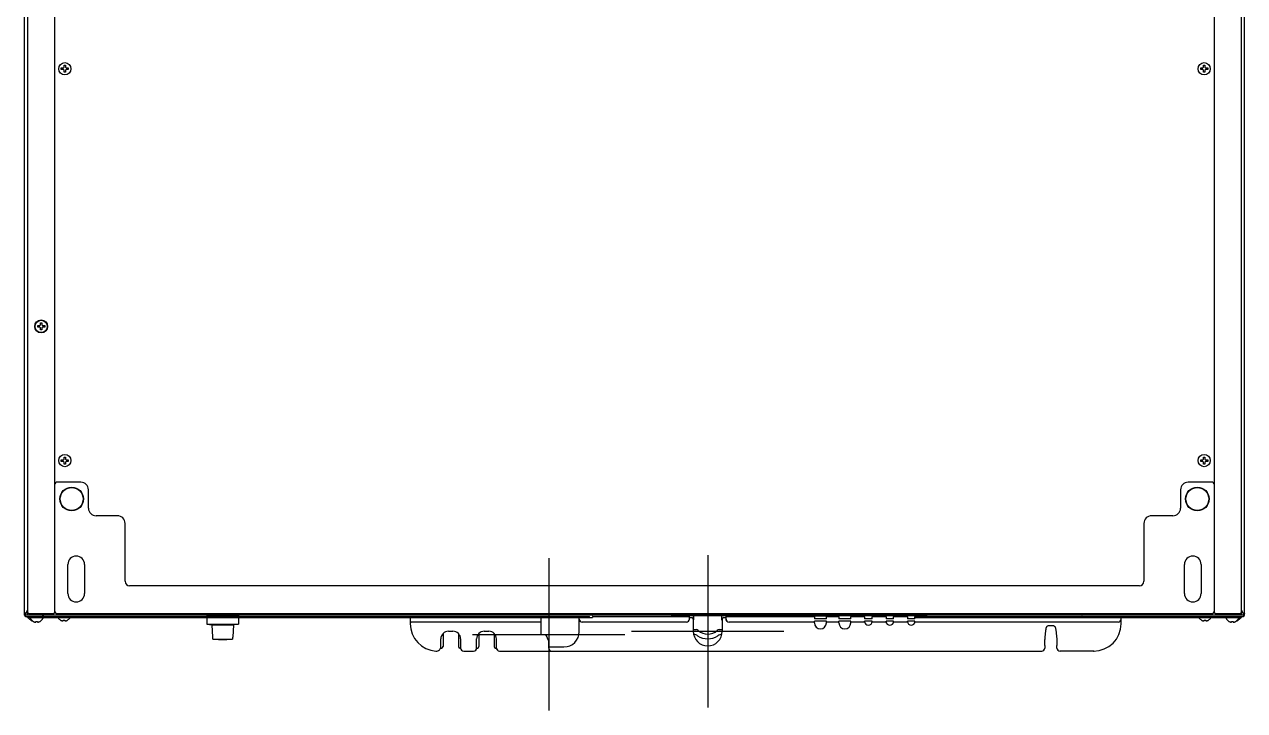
# Model space of a CAD drawing. Header units: millimetres. Extents: x 1025 to 6152, y 3757 to 7264.
# Drawn here: x 3914 to 4714, y 6364 to 6814 of the extents above; entities that cross this region are included whole.
import ezdxf

# ---------------------------------------------------------------- set-up
doc = ezdxf.new("R2010")
doc.units = ezdxf.units.MM
doc.header["$LTSCALE"] = 346.5
doc.layers.get('0').update_dxf_attribs({"linetype": 'CONTINUOUS'})

msp = doc.modelspace()

# ---------------------------------------------------------------- linework, layer by layer
at = {"color": 7, "linetype": 'Continuous'}
for p, q in [((3913.96, 6426.5), (3913.96, 7122.13)), ((4713.96, 6426.4), (4713.96, 7122.13)), ((3915.96, 7096.6), (3915.96, 6428.6)), ((3933.96, 6428.6), (3933.96, 7096.6)), ((4693.96, 7096.6), (4693.96, 6428.6)), ((4711.96, 6428.6), (4711.96, 7096.6)), ((3938.16, 6784.3), (3938.16, 6785.3)), ((3938.16, 6785.3), (3939.46, 6785.3)), ((3939.46, 6784.3), (3938.16, 6784.3)), ((3939.46, 6785.3), (3939.96, 6785.8)), ((3939.96, 6783.8), (3939.46, 6784.3)), ((3939.96, 6785.8), (3939.96, 6787.1)), ((3939.96, 6787.1), (3940.96, 6787.1)), ((3940.96, 6787.1), (3940.96, 6785.8)), ((3940.96, 6785.8), (3941.46, 6785.3)), ((3941.46, 6784.3), (3940.96, 6783.8)), ((3941.46, 6785.3), (3942.76, 6785.3)), ((3942.76, 6784.3), (3941.46, 6784.3)), ((3942.76, 6785.3), (3942.76, 6784.3)), ((4685.16, 6785.3), (4686.46, 6785.3)), ((4685.16, 6784.3), (4685.16, 6785.3)), ((4686.46, 6784.3), (4685.16, 6784.3)), ((4686.46, 6785.3), (4686.96, 6785.8)), ((4686.96, 6783.8), (4686.46, 6784.3)), ((4686.96, 6787.1), (4687.96, 6787.1)), ((4686.96, 6785.8), (4686.96, 6787.1)), ((4687.96, 6787.1), (4687.96, 6785.8)), ((4687.96, 6785.8), (4688.46, 6785.3)), ((4688.46, 6784.3), (4687.96, 6783.8)), ((4688.46, 6785.3), (4689.76, 6785.3)), ((4689.76, 6784.3), (4688.46, 6784.3)), ((4689.76, 6785.3), (4689.76, 6784.3)), ((3939.96, 6782.5), (3939.96, 6783.8)), ((3940.96, 6782.5), (3939.96, 6782.5)), ((3940.96, 6783.8), (3940.96, 6782.5)), ((4686.96, 6782.5), (4686.96, 6783.8)), ((4687.96, 6782.5), (4686.96, 6782.5)), ((4687.96, 6783.8), (4687.96, 6782.5)), ((3922.66, 6615.3), (3922.66, 6616.3)), ((3922.66, 6616.3), (3923.96, 6616.3)), ((3923.96, 6616.3), (3924.46, 6616.8)), ((3924.46, 6616.8), (3924.46, 6618.1)), ((3924.46, 6618.1), (3925.46, 6618.1)), ((3925.46, 6618.1), (3925.46, 6616.8)), ((3925.46, 6616.8), (3925.96, 6616.3)), ((3925.96, 6616.3), (3927.26, 6616.3)), ((3927.26, 6616.3), (3927.26, 6615.3)), ((3923.96, 6615.3), (3922.66, 6615.3)), ((3924.46, 6614.8), (3923.96, 6615.3)), ((3924.46, 6613.5), (3924.46, 6614.8)), ((3925.46, 6613.5), (3924.46, 6613.5)), ((3925.96, 6615.3), (3925.46, 6614.8)), ((3925.46, 6614.8), (3925.46, 6613.5)), ((3927.26, 6615.3), (3925.96, 6615.3)), ((3938.16, 6527.3), (3938.16, 6528.3)), ((3938.16, 6528.3), (3939.46, 6528.3)), ((3939.46, 6528.3), (3939.96, 6528.8)), ((3939.96, 6528.8), (3939.96, 6530.1)), ((3939.96, 6530.1), (3940.96, 6530.1)), ((3940.96, 6530.1), (3940.96, 6528.8)), ((3940.96, 6528.8), (3941.46, 6528.3)), ((3941.46, 6528.3), (3942.76, 6528.3)), ((3942.76, 6528.3), (3942.76, 6527.3)), ((4685.16, 6528.3), (4686.46, 6528.3)), ((4685.16, 6527.3), (4685.16, 6528.3)), ((4686.46, 6528.3), (4686.96, 6528.8)), ((4686.96, 6530.1), (4687.96, 6530.1)), ((4686.96, 6528.8), (4686.96, 6530.1)), ((4687.96, 6530.1), (4687.96, 6528.8)), ((4687.96, 6528.8), (4688.46, 6528.3)), ((4688.46, 6528.3), (4689.76, 6528.3)), ((4689.76, 6528.3), (4689.76, 6527.3)), ((3939.46, 6527.3), (3938.16, 6527.3)), ((3939.96, 6526.8), (3939.46, 6527.3)), ((3939.96, 6525.5), (3939.96, 6526.8)), ((3940.96, 6525.5), (3939.96, 6525.5)), ((3941.46, 6527.3), (3940.96, 6526.8)), ((3940.96, 6526.8), (3940.96, 6525.5)), ((3942.76, 6527.3), (3941.46, 6527.3)), ((4686.46, 6527.3), (4685.16, 6527.3)), ((4686.96, 6526.8), (4686.46, 6527.3)), ((4686.96, 6525.5), (4686.96, 6526.8)), ((4687.96, 6525.5), (4686.96, 6525.5)), ((4688.46, 6527.3), (4687.96, 6526.8)), ((4687.96, 6526.8), (4687.96, 6525.5)), ((4689.76, 6527.3), (4688.46, 6527.3)), ((3950.96, 6513.6), (3934.96, 6513.6)), ((4692.96, 6513.6), (4676.96, 6513.6)), ((3955.96, 6496.6), (3955.96, 6508.6)), ((4671.96, 6508.6), (4671.96, 6496.6)), ((3974.96, 6491.6), (3960.96, 6491.6)), ((4666.96, 6491.6), (4652.96, 6491.6)), ((3979.96, 6448.6), (3979.96, 6486.6)), ((4647.96, 6486.6), (4647.96, 6448.6)), ((3942.46, 6440.6), (3942.46, 6459.6)), ((3953.46, 6459.6), (3953.46, 6440.6)), ((4674.46, 6440.6), (4674.46, 6459.6)), ((4685.46, 6459.6), (4685.46, 6440.6)), ((4644.96, 6445.6), (3982.96, 6445.6)), ((3914.86, 6427.79), (3914.76, 6427.76)), ((3914.76, 6426.5), (3914.76, 6427.38)), ((3915.96, 6429.69), (3914.86, 6427.79)), ((3915.96, 6426.4), (3914.86, 6426.4)), ((3914.86, 6425.6), (4284.41, 6425.6)), ((3915.96, 6426.4), (3915.96, 6428.6)), ((4711.96, 6426.4), (3915.96, 6426.4)), ((3915.96, 6424.8), (3915.96, 6425.6)), ((3915.96, 6424.8), (4167.51, 6424.8)), ((3916.96, 6427.6), (3932.96, 6427.6)), ((3917.96, 6424.4), (3917.96, 6424.2)), ((3925.96, 6425.6), (3925.96, 6426.4)), ((3925.96, 6424.4), (3925.96, 6424.2)), ((3926.46, 6425.64), (3926.46, 6426.4)), ((3933.96, 6424.8), (3933.96, 6425.6)), ((3934.96, 6427.6), (4692.96, 6427.6)), ((3945.96, 6424.8), (3945.96, 6425.6)), ((4033.63, 6426.2), (4054.29, 6426.2)), ((4033.63, 6426.2), (4033.63, 6425.6)), ((4033.63, 6424.8), (4033.63, 6420.6)), ((4038.96, 6426.4), (4038.96, 6426.2)), ((4048.96, 6426.4), (4048.96, 6426.2)), ((4054.29, 6426.2), (4054.29, 6425.6)), ((4054.29, 6424.8), (4054.29, 6420.6)), ((4166.96, 6424.8), (4166.96, 6420.8)), ((4167.51, 6424.8), (4252.16, 6424.8)), ((4252.16, 6424.8), (4278.26, 6424.8)), ((4252.71, 6413.8), (4252.71, 6424.8)), ((4277.71, 6415.55), (4277.71, 6424.8)), ((4278.26, 6424.8), (4286.41, 6424.8)), ((4284.41, 6424.8), (4284.41, 6425.6)), ((4286.41, 6425.35), (4286.41, 6424.8)), ((4286.66, 6425.6), (4349.71, 6425.6)), ((4504.96, 6425.9), (4338.96, 6425.9)), ((4338.96, 6425.9), (4338.96, 6425.6)), ((4343.46, 6425.6), (4343.46, 6425.9)), ((4349.46, 6425.9), (4349.46, 6425.6)), ((4349.96, 6423.8), (4349.96, 6425.9)), ((4349.96, 6424.8), (4351.46, 6424.8)), ((4352.96, 6423.9), (4352.96, 6425.9)), ((4370.96, 6425.9), (4370.96, 6423.9)), ((4372.46, 6424.8), (4373.96, 6424.8)), ((4373.96, 6422.98), (4373.96, 6425.9)), ((4374.21, 6425.6), (4431.71, 6425.6)), ((4374.46, 6425.6), (4374.46, 6425.9)), ((4380.46, 6425.6), (4380.46, 6425.9)), ((4384.96, 6425.9), (4384.96, 6425.6)), ((4397.73, 6425.85), (4397.43, 6425.85)), ((4397.43, 6425.85), (4397.43, 6425.6)), ((4397.73, 6425.85), (4397.73, 6425.6)), ((4422.94, 6425.86), (4428.84, 6425.86)), ((4423.51, 6425.86), (4428.26, 6425.86)), ((4423.51, 6425.86), (4423.51, 6425.86)), ((4428.26, 6425.86), (4428.26, 6425.86)), ((4430.4, 6425.6), (4430.4, 6425.66)), ((4430.6, 6425.86), (4439.37, 6425.86)), ((4431.17, 6425.86), (4435.92, 6425.86)), ((4431.17, 6425.86), (4431.17, 6425.86)), ((4431.96, 6425.35), (4431.96, 6424.05)), ((4439.76, 6424.05), (4431.96, 6424.05)), ((4435.92, 6425.86), (4435.92, 6425.86)), ((4439.57, 6425.66), (4439.57, 6424.05)), ((4439.76, 6424.05), (4439.76, 6425.35)), ((4440.01, 6425.6), (4447.71, 6425.6)), ((4447.96, 6425.35), (4447.96, 6424.05)), ((4455.76, 6424.05), (4447.96, 6424.05)), ((4455.76, 6424.05), (4455.76, 6425.35)), ((4456.01, 6425.6), (4464.61, 6425.6)), ((4464.86, 6425.35), (4464.86, 6424.05)), ((4469.86, 6424.05), (4464.86, 6424.05)), ((4469.86, 6424.05), (4469.86, 6425.35)), ((4470.11, 6425.6), (4478.61, 6425.6)), ((4478.86, 6425.35), (4478.86, 6424.05)), ((4483.86, 6424.05), (4478.86, 6424.05)), ((4483.86, 6424.05), (4483.86, 6425.35)), ((4484.11, 6425.6), (4492.61, 6425.6)), ((4492.86, 6425.35), (4492.86, 6424.05)), ((4497.86, 6424.05), (4492.86, 6424.05)), ((4497.86, 6424.05), (4497.86, 6425.35)), ((4497.86, 6424.8), (4632.41, 6424.8)), ((4498.11, 6425.6), (4607.26, 6425.6)), ((4607.51, 6425.6), (4713.06, 6425.6)), ((4607.51, 6425.35), (4607.51, 6425.6)), ((4607.51, 6425.35), (4607.51, 6424.8)), ((4632.41, 6424.8), (4711.96, 6424.8)), ((4632.96, 6420.8), (4632.96, 6424.8)), ((4694.96, 6427.6), (4710.96, 6427.6)), ((4701.96, 6424.4), (4701.96, 6424.2)), ((4709.96, 6424.4), (4709.96, 6424.2)), ((4713.06, 6427.79), (4711.96, 6429.69)), ((4711.96, 6426.4), (4711.96, 6428.6)), ((4713.06, 6426.4), (4711.96, 6426.4)), ((4711.96, 6424.8), (4711.96, 6425.6)), ((4713.06, 6427.79), (4713.16, 6427.76)), ((4713.96, 6427.38), (4713.16, 6427.38)), ((4713.16, 6426.5), (4713.16, 6427.38)), ((4713.96, 6426.4), (4713.95, 6426.4)), ((3918.16, 6423.12), (3918.16, 6423.15)), ((3919.66, 6422.32), (3919.66, 6422.35)), ((3921.46, 6421.8), (3921.46, 6422.35)), ((3922.46, 6422.35), (3922.46, 6421.8)), ((3924.26, 6422.35), (3924.26, 6422.32)), ((3937.66, 6423.12), (3937.66, 6423.15)), ((3939.46, 6422.6), (3939.46, 6423.15)), ((3940.46, 6423.15), (3940.46, 6422.6)), ((3942.26, 6423.15), (3942.26, 6423.12)), ((4033.63, 6420.6), (4036.81, 6420.04)), ((4033.63, 6420.6), (4054.29, 6420.6)), ((4036.81, 6420.04), (4051.11, 6420.04)), ((4036.81, 6420.04), (4037.38, 6411.9)), ((4051.11, 6420.04), (4050.54, 6411.9)), ((4054.29, 6420.6), (4051.11, 6420.04)), ((4252.71, 6421.8), (4167.96, 6421.8)), ((4347.96, 6421.8), (4279.71, 6421.8)), ((4352.46, 6423.8), (4352.46, 6415.8)), ((4352.46, 6416.9), (4354.41, 6416.9)), ((4355.12, 6416.79), (4355.08, 6416.8)), ((4368.83, 6416.8), (4368.8, 6416.79)), ((4368.89, 6416.8), (4368.83, 6416.8)), ((4368.94, 6416.81), (4368.89, 6416.8)), ((4369.51, 6416.9), (4371.46, 6416.9)), ((4371.46, 6423.8), (4371.46, 6415.8)), ((4431.96, 6421.8), (4375.96, 6421.8)), ((4439.76, 6422.55), (4431.96, 6422.55)), ((4431.96, 6421.3), (4431.96, 6422.55)), ((4439.76, 6421.3), (4439.76, 6422.55)), ((4447.96, 6421.8), (4439.76, 6421.8)), ((4455.76, 6422.55), (4447.96, 6422.55)), ((4447.96, 6421.3), (4447.96, 6422.55)), ((4455.76, 6421.3), (4455.76, 6422.55)), ((4464.91, 6421.8), (4455.76, 6421.8)), ((4469.86, 6422.55), (4464.86, 6422.55)), ((4464.86, 6422.3), (4464.86, 6422.55)), ((4478.91, 6421.8), (4469.81, 6421.8)), ((4469.86, 6422.3), (4469.86, 6422.55)), ((4483.86, 6422.55), (4478.86, 6422.55)), ((4478.86, 6422.3), (4478.86, 6422.55)), ((4492.91, 6421.8), (4483.81, 6421.8)), ((4483.86, 6422.3), (4483.86, 6422.55)), ((4497.86, 6422.55), (4492.86, 6422.55)), ((4492.86, 6422.3), (4492.86, 6422.55)), ((4630.96, 6421.8), (4497.81, 6421.8)), ((4497.86, 6422.3), (4497.86, 6422.55)), ((4588.96, 6419.33), (4584.96, 6419.33)), ((4685.66, 6423.12), (4685.66, 6423.15)), ((4687.46, 6422.6), (4687.46, 6423.15)), ((4688.46, 6423.15), (4688.46, 6422.6)), ((4690.26, 6423.15), (4690.26, 6423.12)), ((4703.66, 6422.32), (4703.66, 6422.35)), ((4705.46, 6421.8), (4705.46, 6422.35)), ((4706.46, 6422.35), (4706.46, 6421.8)), ((4708.26, 6422.35), (4708.26, 6422.32)), ((4709.76, 6423.15), (4709.76, 6423.12)), ((4037.45, 6411.9), (4037.38, 6411.9)), ((4037.54, 6410.74), (4037.45, 6411.9)), ((4037.54, 6410.74), (4050.38, 6410.74)), ((4050.46, 6411.9), (4050.38, 6410.74)), ((4050.54, 6411.9), (4050.46, 6411.9)), ((4186.96, 6405.83), (4186.96, 6410.8)), ((4188.46, 6414.37), (4188.46, 6405.8)), ((4191.96, 6415.8), (4194.96, 6415.8)), ((4198.46, 6414.37), (4198.46, 6405.8)), ((4199.96, 6410.8), (4199.96, 6404.8)), ((4210.46, 6404.8), (4210.46, 6410.8)), ((4211.96, 6414.37), (4211.96, 6405.8)), ((4215.46, 6415.8), (4218.46, 6415.8)), ((4221.96, 6414.37), (4221.96, 6405.8)), ((4223.46, 6404.8), (4223.46, 6410.8)), ((4252.71, 6413.8), (4255.71, 6413.55)), ((4257.71, 6404.8), (4257.71, 6408.26)), ((4186.78, 6404.8), (4187.46, 6404.8)), ((4199.96, 6404.8), (4199.46, 6404.8)), ((4201.96, 6402.8), (4208.46, 6402.8)), ((4210.88, 6404.74), (4211.13, 6404.81)), ((4223.34, 6404.52), (4223.56, 6404.16)), ((4225.46, 6402.8), (4580.96, 6402.8)), ((4257.71, 6405.55), (4267.71, 6405.55)), ((4582.96, 6406.4), (4582.96, 6404.8)), ((4590.96, 6404.8), (4590.96, 6406.4)), ((4615.22, 6402.8), (4592.96, 6402.8))]:
    msp.add_line(p, q, dxfattribs=at)
at = {"color": 1}
for p, q in [((4361.96, 6465.8), (4361.96, 6365.8)), ((4311.96, 6415.8), (4411.96, 6415.8))]:
    msp.add_line(p, q, dxfattribs=at)
at = {"color": 4}
for p, q in [((4257.71, 6463.8), (4257.71, 6363.8)), ((4207.71, 6413.8), (4307.71, 6413.8))]:
    msp.add_line(p, q, dxfattribs=at)
at = {"color": 7, "linetype": 'Continuous'}
for points in [[(4355.08, 6416.8), (4355.03, 6416.8), (4354.98, 6416.81)], [(4582.96, 6406.4), (4582.96, 6407.01), (4582.97, 6407.63), (4582.99, 6408.27), (4583.01, 6408.92), (4583.05, 6409.59), (4583.08, 6410.25), (4583.12, 6410.89), (4583.17, 6411.53), (4583.21, 6412.15), (4583.26, 6412.75), (4583.32, 6413.33), (4583.37, 6413.89), (4583.42, 6414.44), (4583.48, 6414.99), (4583.55, 6415.54), (4583.61, 6416.08), (4583.69, 6416.62), (4583.77, 6417.12), (4583.85, 6417.58), (4583.93, 6417.99), (4584.01, 6418.29), (4584.09, 6418.53), (4584.21, 6418.78), (4584.37, 6419.02), (4584.61, 6419.22), (4584.9, 6419.33), (4584.96, 6419.33)], [(4588.96, 6419.33), (4589.2, 6419.29), (4589.43, 6419.15), (4589.58, 6418.97), (4589.69, 6418.78), (4589.76, 6418.61), (4589.83, 6418.41), (4589.9, 6418.13), (4589.97, 6417.79), (4590.05, 6417.4), (4590.12, 6416.96), (4590.2, 6416.5), (4590.26, 6416.03), (4590.33, 6415.58), (4590.38, 6415.15), (4590.43, 6414.75), (4590.48, 6414.35), (4590.52, 6413.95), (4590.57, 6413.51), (4590.62, 6413.03), (4590.66, 6412.53), (4590.7, 6412.03), (4590.75, 6411.5), (4590.79, 6410.96), (4590.82, 6410.42), (4590.86, 6409.86), (4590.88, 6409.31), (4590.91, 6408.77), (4590.93, 6408.24), (4590.94, 6407.74), (4590.95, 6407.25), (4590.96, 6406.78), (4590.96, 6406.4)], [(4210.35, 6404.15), (4210.55, 6404.49), (4210.88, 6404.74)], [(4222.79, 6404.81), (4222.99, 6404.75), (4223.34, 6404.52)]]:
    msp.add_lwpolyline(points, dxfattribs=at)
for centre, radius in [((3940.46, 6784.8), 4), ((4687.46, 6784.8), 4), ((3924.96, 6615.8), 4.25), ((3924.96, 6615.8), 4), ((3940.46, 6527.8), 4), ((4687.46, 6527.8), 4), ((3944.96, 6502.6), 7.75), ((3944.96, 6502.6), 7.49), ((4682.96, 6502.6), 7.75), ((4682.96, 6502.6), 7.49)]:
    msp.add_circle(centre, radius, dxfattribs=at)
for centre, radius, start, end in [((3934.96, 6512.6), 1, 90, 180), ((3950.96, 6508.6), 5, 0, 90), ((4676.96, 6508.6), 5, 90, 180), ((4692.96, 6512.6), 1, 0, 90), ((3960.96, 6496.6), 5, 180, 270), ((4666.96, 6496.6), 5, 270, 0), ((3974.96, 6486.6), 5, 0, 90), ((4652.96, 6486.6), 5, 90, 180), ((3947.96, 6459.6), 5.5, 0, 180), ((4679.96, 6459.6), 5.5, 0, 180), ((3982.96, 6448.6), 3, 180, 270), ((4644.96, 6448.6), 3, 270, 0), ((3947.96, 6440.6), 5.5, 180, 0), ((4679.96, 6440.6), 5.5, 180, 0), ((3914.86, 6426.5), 0.9, 180, 270), ((3914.86, 6426.5), 0.1, 180, 270), ((3916.96, 6428.6), 1, 180, 270), ((3920.66, 6427.22), 4.8, 210.30118, 238.62729), ((3918.36, 6424.4), 0.4, 150, 180), ((3918.36, 6424.2), 0.4, 180, 210.30118), ((3925.56, 6424.2), 0.4, 329.69882, 0), ((3932.96, 6428.6), 1, 270, 0), ((3934.96, 6428.6), 1, 180, 270), ((3940.16, 6427.22), 4.8, 210.30118, 238.62729), ((3939.76, 6427.22), 4.8, 301.37271, 329.69882), ((4286.66, 6425.35), 0.25, 90, 180), ((4338.96, 6426.9), 1, 210.59889, 270), ((4349.71, 6425.35), 0.25, 0, 90), ((4351.46, 6423.8), 1, 0, 90), ((4372.46, 6423.8), 1, 90, 180), ((4374.21, 6425.35), 0.25, 90, 180), ((4422.94, 6425.66), 0.2, 90, 180), ((4428.84, 6425.66), 0.2, 0, 90), ((4430.6, 6425.66), 0.2, 90, 180), ((4431.71, 6425.35), 0.25, 0, 90), ((4439.37, 6425.66), 0.2, 0, 90), ((4440.01, 6425.35), 0.25, 90, 180), ((4447.71, 6425.35), 0.25, 0, 90), ((4456.01, 6425.35), 0.25, 90, 180), ((4464.61, 6425.35), 0.25, 0, 90), ((4470.11, 6425.35), 0.25, 90, 180), ((4478.61, 6425.35), 0.25, 0, 90), ((4484.11, 6425.35), 0.25, 90, 180), ((4492.61, 6425.35), 0.25, 0, 90), ((4498.11, 6425.35), 0.25, 90, 180), ((4504.96, 6426.9), 1, 270, 329.40111), ((4607.26, 6425.35), 0.25, 0, 90), ((4688.16, 6427.22), 4.8, 210.30118, 238.62729), ((4687.76, 6427.22), 4.8, 301.37271, 329.69882), ((4692.96, 6428.6), 1, 270, 0), ((4694.96, 6428.6), 1, 180, 270), ((4702.36, 6424.2), 0.4, 180, 210.30118), ((4707.26, 6427.22), 4.8, 301.37271, 329.69882), ((4709.56, 6424.2), 0.4, 329.69882, 0), ((4709.56, 6424.4), 0.4, 0, 30), ((4710.96, 6428.6), 1, 270, 0), ((4713.06, 6426.5), 0.9, 270, 0), ((4713.06, 6426.5), 0.1, 270, 0), ((3922.16, 6426.42), 4.8, 210.30118, 238.62729), ((3920.65, 6427.2), 4.75, 238.46592, 241.0313), ((3920.64, 6427.2), 4.75, 241.03163, 241.99262), ((3920.64, 6427.2), 4.75, 241.99259, 243.31875), ((3920.64, 6427.2), 4.74, 243.3188, 244.45978), ((3920.64, 6427.19), 4.74, 244.45979, 245.42782), ((3920.64, 6427.19), 4.73, 245.4278, 246.68253), ((3920.63, 6427.18), 4.73, 246.68262, 247.45262), ((3920.63, 6427.18), 4.72, 247.45244, 248.99746), ((3920.63, 6427.17), 4.72, 248.99775, 249.4819), ((3920.63, 6427.16), 4.7, 249.48126, 251.53441), ((3920.62, 6427.14), 4.69, 251.53499, 252.55167), ((3922.15, 6426.4), 4.75, 238.46592, 241.0313), ((3922.14, 6426.4), 4.75, 241.03163, 241.99262), ((3922.14, 6426.4), 4.75, 241.99259, 243.31875), ((3922.14, 6426.4), 4.74, 243.3188, 244.45978), ((3922.14, 6426.39), 4.74, 244.45979, 245.42782), ((3922.14, 6426.39), 4.73, 245.4278, 246.68253), ((3922.13, 6426.38), 4.73, 246.68262, 247.45262), ((3922.13, 6426.38), 4.72, 247.45244, 248.99746), ((3922.13, 6426.37), 4.72, 248.99775, 249.4819), ((3922.13, 6426.36), 4.7, 249.48126, 251.53441), ((3922.12, 6426.34), 4.68, 251.53495, 252.62273), ((3922.11, 6426.32), 4.67, 252.62279, 253.60512), ((3922.11, 6426.29), 4.64, 253.60363, 255.68242), ((3921.21, 6423.79), 2.01, 262.72591, 264.7415), ((3921.21, 6423.77), 1.98, 264.74422, 265.39913), ((3921.21, 6423.76), 1.97, 265.39843, 266.78331), ((3921.21, 6423.75), 1.96, 266.78408, 267.62353), ((3921.21, 6423.74), 1.96, 267.62337, 268.84548), ((3921.21, 6423.74), 1.95, 268.84587, 270.92582), ((3921.21, 6423.74), 1.95, 270.92611, 271.99638), ((3921.21, 6423.75), 1.96, 271.99641, 273.02279), ((3921.21, 6423.76), 1.97, 273.0233, 274.28602), ((3921.21, 6423.77), 1.98, 274.28564, 275.13722), ((3921.2, 6423.79), 2.01, 275.14015, 277.27441), ((3921.96, 6426.12), 3.8, 262.43512, 277.56488), ((3922.71, 6423.79), 2.01, 262.72561, 264.85983), ((3922.71, 6423.77), 1.98, 264.86273, 265.7144), ((3922.71, 6423.76), 1.97, 265.71404, 266.97664), ((3922.71, 6423.75), 1.96, 266.97715, 268.00366), ((3922.71, 6423.74), 1.95, 268.00369, 269.07382), ((3922.71, 6423.74), 1.95, 269.07411, 271.15407), ((3922.71, 6423.74), 1.95, 271.15446, 272.37669), ((3922.71, 6423.75), 1.96, 272.37651, 273.21588), ((3922.71, 6423.76), 1.97, 273.21665, 274.6016), ((3922.71, 6423.77), 1.98, 274.60089, 275.25577), ((3922.7, 6423.79), 2.01, 275.2585, 277.27409), ((3921.81, 6426.29), 4.64, 284.31758, 286.39637), ((3921.8, 6426.32), 4.67, 286.39488, 287.37721), ((3921.8, 6426.34), 4.68, 287.37727, 288.46505), ((3921.79, 6426.36), 4.7, 288.46559, 290.51874), ((3921.79, 6426.37), 4.72, 290.5181, 291.00225), ((3921.79, 6426.38), 4.72, 291.00254, 292.54756), ((3921.78, 6426.38), 4.73, 292.54738, 293.31738), ((3921.78, 6426.39), 4.73, 293.31747, 294.5722), ((3921.78, 6426.39), 4.74, 294.57218, 295.5402), ((3921.78, 6426.4), 4.74, 295.54022, 296.6812), ((3921.78, 6426.4), 4.75, 296.68125, 298.00741), ((3921.77, 6426.4), 4.75, 298.00738, 298.96837), ((3921.77, 6426.4), 4.75, 298.9687, 301.53408), ((3921.76, 6426.42), 4.8, 301.37271, 329.69882), ((3940.15, 6427.2), 4.75, 238.46592, 241.0313), ((3940.14, 6427.2), 4.75, 241.03163, 241.99262), ((3940.14, 6427.2), 4.75, 241.99259, 243.31875), ((3940.14, 6427.2), 4.74, 243.3188, 244.45978), ((3940.14, 6427.19), 4.74, 244.45979, 245.42782), ((3940.14, 6427.19), 4.73, 245.4278, 246.68253), ((3940.13, 6427.18), 4.73, 246.68262, 247.45262), ((3940.13, 6427.18), 4.72, 247.45244, 248.99746), ((3940.13, 6427.17), 4.72, 248.99775, 249.4819), ((3940.13, 6427.16), 4.7, 249.48126, 251.53441), ((3940.12, 6427.14), 4.68, 251.53495, 252.62273), ((3940.11, 6427.12), 4.67, 252.62279, 253.60512), ((3940.11, 6427.09), 4.64, 253.60363, 255.68242), ((3939.21, 6424.59), 2.01, 262.72591, 264.7415), ((3939.21, 6424.57), 1.98, 264.74422, 265.39913), ((3939.21, 6424.56), 1.97, 265.39843, 266.78331), ((3939.21, 6424.55), 1.96, 266.78408, 267.62353), ((3939.21, 6424.54), 1.96, 267.62337, 268.84548), ((3939.21, 6424.54), 1.95, 268.84587, 270.92582), ((3939.21, 6424.54), 1.95, 270.92611, 271.99638), ((3939.21, 6424.55), 1.96, 271.99641, 273.02279), ((3939.21, 6424.56), 1.97, 273.0233, 274.28602), ((3939.21, 6424.57), 1.98, 274.28564, 275.13722), ((3939.2, 6424.59), 2.01, 275.14015, 277.27441), ((3939.96, 6426.92), 3.8, 262.43512, 277.56488), ((3940.71, 6424.59), 2.01, 262.72561, 264.85983), ((3940.71, 6424.57), 1.98, 264.86273, 265.7144), ((3940.71, 6424.56), 1.97, 265.71404, 266.97664), ((3940.71, 6424.55), 1.96, 266.97715, 268.00366), ((3940.71, 6424.54), 1.95, 268.00369, 269.07382), ((3940.71, 6424.54), 1.95, 269.07411, 271.15407), ((3940.71, 6424.54), 1.95, 271.15446, 272.37669), ((3940.71, 6424.55), 1.96, 272.37651, 273.21588), ((3940.71, 6424.56), 1.97, 273.21665, 274.6016), ((3940.71, 6424.57), 1.98, 274.60089, 275.25577), ((3940.7, 6424.59), 2.01, 275.2585, 277.27409), ((3939.81, 6427.09), 4.64, 284.31758, 286.39637), ((3939.8, 6427.12), 4.67, 286.39488, 287.37721), ((3939.8, 6427.14), 4.68, 287.37727, 288.46505), ((3939.79, 6427.16), 4.7, 288.46559, 290.51874), ((3939.79, 6427.17), 4.72, 290.5181, 291.00225), ((3939.79, 6427.18), 4.72, 291.00254, 292.54756), ((3939.78, 6427.18), 4.73, 292.54738, 293.31738), ((3939.78, 6427.19), 4.73, 293.31747, 294.5722), ((3939.78, 6427.19), 4.74, 294.57218, 295.5402), ((3939.78, 6427.2), 4.74, 295.54022, 296.6812), ((3939.78, 6427.2), 4.75, 296.68125, 298.00741), ((3939.77, 6427.2), 4.75, 298.00738, 298.96837), ((3939.77, 6427.2), 4.75, 298.9687, 301.53408), ((4167.96, 6422.8), 1, 180, 270), ((4184.96, 6420.8), 18, 180, 266.17745), ((4279.71, 6423.8), 2, 180, 270), ((4347.96, 6423.8), 2, 270, 0), ((4351.96, 6423.9), 1, 300.63635, 0), ((4354.41, 6414.9), 2, 46.65824, 90), ((4361.96, 6422.9), 9, 226.65824, 313.34176), ((4369.51, 6414.9), 2, 90, 133.34176), ((4371.96, 6423.9), 1, 180, 239.36365), ((4375.96, 6423.8), 2, 180, 270), ((4435.86, 6421.3), 3.9, 180, 360), ((4451.86, 6421.3), 3.9, 180, 360), ((4467.36, 6422.3), 2.5, 180, 360), ((4481.36, 6422.3), 2.5, 180, 360), ((4495.36, 6422.3), 2.5, 180, 360), ((4614.96, 6420.8), 18, 270, 0), ((4630.96, 6423.8), 2, 270, 0), ((4688.15, 6427.2), 4.75, 238.46592, 241.0313), ((4688.14, 6427.2), 4.75, 241.03163, 241.99262), ((4688.14, 6427.2), 4.75, 241.99259, 243.31875), ((4688.14, 6427.2), 4.74, 243.3188, 244.45978), ((4688.14, 6427.19), 4.74, 244.45979, 245.42782), ((4688.14, 6427.19), 4.73, 245.4278, 246.68253), ((4688.13, 6427.18), 4.73, 246.68262, 247.45262), ((4688.13, 6427.18), 4.72, 247.45244, 248.99746), ((4688.13, 6427.17), 4.72, 248.99775, 249.4819), ((4688.13, 6427.16), 4.7, 249.48126, 251.53441), ((4688.12, 6427.14), 4.68, 251.53495, 252.62273), ((4688.11, 6427.12), 4.67, 252.62279, 253.60512), ((4688.11, 6427.09), 4.64, 253.60363, 255.68242), ((4687.21, 6424.59), 2.01, 262.72591, 264.7415), ((4687.21, 6424.57), 1.98, 264.74422, 265.39913), ((4687.21, 6424.56), 1.97, 265.39843, 266.78331), ((4687.21, 6424.55), 1.96, 266.78408, 267.62353), ((4687.21, 6424.54), 1.96, 267.62337, 268.84548), ((4687.21, 6424.54), 1.95, 268.84587, 270.92582), ((4687.21, 6424.54), 1.95, 270.92611, 271.99638), ((4687.21, 6424.55), 1.96, 271.99641, 273.02279), ((4687.21, 6424.56), 1.97, 273.0233, 274.28602), ((4687.21, 6424.57), 1.98, 274.28564, 275.13722), ((4687.2, 6424.59), 2.01, 275.14015, 277.27441), ((4687.96, 6426.92), 3.8, 262.43512, 277.56488), ((4688.71, 6424.59), 2.01, 262.72561, 264.85983), ((4688.71, 6424.57), 1.98, 264.86273, 265.7144), ((4688.71, 6424.56), 1.97, 265.71404, 266.97664), ((4688.71, 6424.55), 1.96, 266.97715, 268.00366), ((4688.71, 6424.54), 1.95, 268.00369, 269.07382), ((4688.71, 6424.54), 1.95, 269.07411, 271.15407), ((4688.71, 6424.54), 1.95, 271.15446, 272.37669), ((4688.71, 6424.55), 1.96, 272.37651, 273.21588), ((4688.71, 6424.56), 1.97, 273.21665, 274.6016), ((4688.71, 6424.57), 1.98, 274.60089, 275.25577), ((4688.7, 6424.59), 2.01, 275.2585, 277.27409), ((4687.81, 6427.09), 4.64, 284.31758, 286.39637), ((4687.8, 6427.12), 4.67, 286.39488, 287.37721), ((4687.8, 6427.14), 4.68, 287.37727, 288.46505), ((4687.79, 6427.16), 4.7, 288.46559, 290.51874), ((4687.79, 6427.17), 4.72, 290.5181, 291.00225), ((4687.79, 6427.18), 4.72, 291.00254, 292.54756), ((4687.78, 6427.18), 4.73, 292.54738, 293.31738), ((4687.78, 6427.19), 4.73, 293.31747, 294.5722), ((4687.78, 6427.19), 4.74, 294.57218, 295.5402), ((4687.78, 6427.2), 4.74, 295.54022, 296.6812), ((4687.78, 6427.2), 4.75, 296.68125, 298.00741), ((4687.77, 6427.2), 4.75, 298.00738, 298.96837), ((4687.77, 6427.2), 4.75, 298.9687, 301.53408), ((4706.16, 6426.42), 4.8, 210.30118, 238.62729), ((4706.15, 6426.4), 4.75, 238.46592, 241.0313), ((4706.14, 6426.4), 4.75, 241.03163, 241.99262), ((4706.14, 6426.4), 4.75, 241.99259, 243.31875), ((4706.14, 6426.4), 4.74, 243.3188, 244.45978), ((4706.14, 6426.39), 4.74, 244.45979, 245.42782), ((4706.14, 6426.39), 4.73, 245.4278, 246.68253), ((4706.13, 6426.38), 4.73, 246.68262, 247.45262), ((4706.13, 6426.38), 4.72, 247.45244, 248.99746), ((4706.13, 6426.37), 4.72, 248.99775, 249.4819), ((4706.13, 6426.36), 4.7, 249.48126, 251.53441), ((4706.12, 6426.34), 4.68, 251.53495, 252.62273), ((4706.11, 6426.32), 4.67, 252.62279, 253.60512), ((4706.11, 6426.29), 4.64, 253.60363, 255.68242), ((4705.21, 6423.79), 2.01, 262.72591, 264.7415), ((4705.21, 6423.77), 1.98, 264.74422, 265.39913), ((4705.21, 6423.76), 1.97, 265.39843, 266.78331), ((4705.21, 6423.75), 1.96, 266.78408, 267.62353), ((4705.21, 6423.74), 1.96, 267.62337, 268.84548), ((4705.21, 6423.74), 1.95, 268.84587, 270.92582), ((4705.21, 6423.74), 1.95, 270.92611, 271.99638), ((4705.21, 6423.75), 1.96, 271.99641, 273.02279), ((4705.21, 6423.76), 1.97, 273.0233, 274.28602), ((4705.21, 6423.77), 1.98, 274.28564, 275.13722), ((4705.2, 6423.79), 2.01, 275.14015, 277.27441), ((4705.96, 6426.12), 3.8, 262.43512, 277.56488), ((4706.71, 6423.79), 2.01, 262.72561, 264.85983), ((4706.71, 6423.77), 1.98, 264.86273, 265.7144), ((4706.71, 6423.76), 1.97, 265.71404, 266.97664), ((4706.71, 6423.75), 1.96, 266.97715, 268.00366), ((4706.71, 6423.74), 1.95, 268.00369, 269.07382), ((4706.71, 6423.74), 1.95, 269.07411, 271.15407), ((4706.71, 6423.74), 1.95, 271.15446, 272.37669), ((4706.71, 6423.75), 1.96, 272.37651, 273.21588), ((4706.71, 6423.76), 1.97, 273.21665, 274.6016), ((4706.71, 6423.77), 1.98, 274.60089, 275.25577), ((4706.7, 6423.79), 2.01, 275.2585, 277.27409), ((4705.81, 6426.29), 4.64, 284.31758, 286.39637), ((4705.8, 6426.32), 4.67, 286.39488, 287.37721), ((4705.8, 6426.34), 4.68, 287.37727, 288.46505), ((4705.79, 6426.36), 4.7, 288.46559, 290.51874), ((4705.79, 6426.37), 4.72, 290.5181, 291.00225), ((4705.79, 6426.38), 4.72, 291.00254, 292.54756), ((4705.78, 6426.38), 4.73, 292.54738, 293.31738), ((4705.78, 6426.39), 4.73, 293.31747, 294.5722), ((4705.78, 6426.39), 4.74, 294.57218, 295.5402), ((4705.78, 6426.4), 4.74, 295.54022, 296.6812), ((4705.78, 6426.4), 4.75, 296.68125, 298.00741), ((4705.77, 6426.4), 4.75, 298.00738, 298.96837), ((4705.77, 6426.4), 4.75, 298.9687, 301.53408), ((4705.76, 6426.42), 4.8, 301.37271, 329.69882), ((4707.3, 6427.14), 4.69, 287.44833, 288.46501), ((4707.29, 6427.16), 4.7, 288.46559, 290.51874), ((4707.29, 6427.17), 4.72, 290.5181, 291.00225), ((4707.29, 6427.18), 4.72, 291.00254, 292.54756), ((4707.28, 6427.18), 4.73, 292.54738, 293.31738), ((4707.28, 6427.19), 4.73, 293.31747, 294.5722), ((4707.28, 6427.19), 4.74, 294.57218, 295.5402), ((4707.28, 6427.2), 4.74, 295.54022, 296.6812), ((4707.28, 6427.2), 4.75, 296.68125, 298.00741), ((4707.27, 6427.2), 4.75, 298.00738, 298.96837), ((4707.27, 6427.2), 4.75, 298.9687, 301.53408), ((4043.88, 6470.42), 60.01, 263.93505, 264.67571), ((4043.96, 6471.43), 61.03, 264.68717, 275.31283), ((4044.04, 6470.42), 60.01, 275.32429, 276.06495), ((4191.96, 6410.8), 5, 90, 180), ((4194.96, 6410.8), 5, 0, 90), ((4215.46, 6410.8), 5, 90, 180), ((4218.46, 6410.8), 5, 0, 90), ((4267.71, 6415.55), 10, 270, 360), ((4361.96, 6415.8), 9.5, 180, 0), ((4352.01, 6407.9), 6, 56.44269, 83.23834), ((4361.96, 6422.9), 12, 236.44269, 303.55731), ((4371.91, 6407.9), 6, 96.76166, 123.55731), ((4183.96, 6405.83), 3, 266.17745, 0), ((4187.46, 6405.8), 1, 270, 0), ((4199.46, 6405.8), 1, 180, 270), ((4201.96, 6404.8), 2, 180, 224.92086), ((4201.96, 6404.8), 2, 180, 270), ((4208.46, 6404.8), 2, 270, 0), ((4210.96, 6405.8), 1, 279.74304, 0), ((4222.96, 6405.8), 1, 180, 260.25716), ((4225.46, 6404.8), 2, 180, 270), ((4259.71, 6404.8), 2, 180, 270), ((4580.96, 6404.8), 2, 270, 0), ((4592.96, 6404.8), 2, 180, 270), ((4615.22, 6404.8), 2, 262.39224, 270.94887)]:
    msp.add_arc(centre, radius, start, end, dxfattribs=at)
for points, knots in [([(3914.76, 6427.76), (3914.65, 6427.73), (3914.5, 6427.69), (3914.31, 6427.62), (3914.19, 6427.57), (3914.1, 6427.53), (3914.01, 6427.47), (3913.96, 6427.42), (3913.96, 6427.38)], [0, 0, 0, 0, 0.359224, 0.519996, 0.661923, 0.781448, 0.876576, 1, 1, 1, 1]), ([(3914.86, 6427.79), (3914.83, 6427.72), (3914.78, 6427.59), (3914.76, 6427.45), (3914.76, 6427.38)], [0, 0, 0, 0, 0.511491, 1, 1, 1, 1]), ([(4713.06, 6427.79), (4713.08, 6427.72), (4713.14, 6427.59), (4713.16, 6427.45), (4713.16, 6427.38)], [0, 0, 0, 0, 0.511491, 1, 1, 1, 1]), ([(4713.16, 6427.76), (4713.26, 6427.73), (4713.41, 6427.69), (4713.6, 6427.62), (4713.72, 6427.57), (4713.82, 6427.53), (4713.91, 6427.47), (4713.96, 6427.42), (4713.96, 6427.38)], [0, 0, 0, 0, 0.359224, 0.519996, 0.661923, 0.781448, 0.876576, 1, 1, 1, 1]), ([(4255.71, 6413.55), (4256.16, 6412.64), (4256.98, 6410.97), (4257.71, 6409.14), (4257.71, 6408.26)], [0, 0, 0, 0, 0.533844, 1, 1, 1, 1])]:
    msp.add_open_spline(points, degree=3, knots=knots, dxfattribs=at)

doc.saveas('drawing.dxf')
